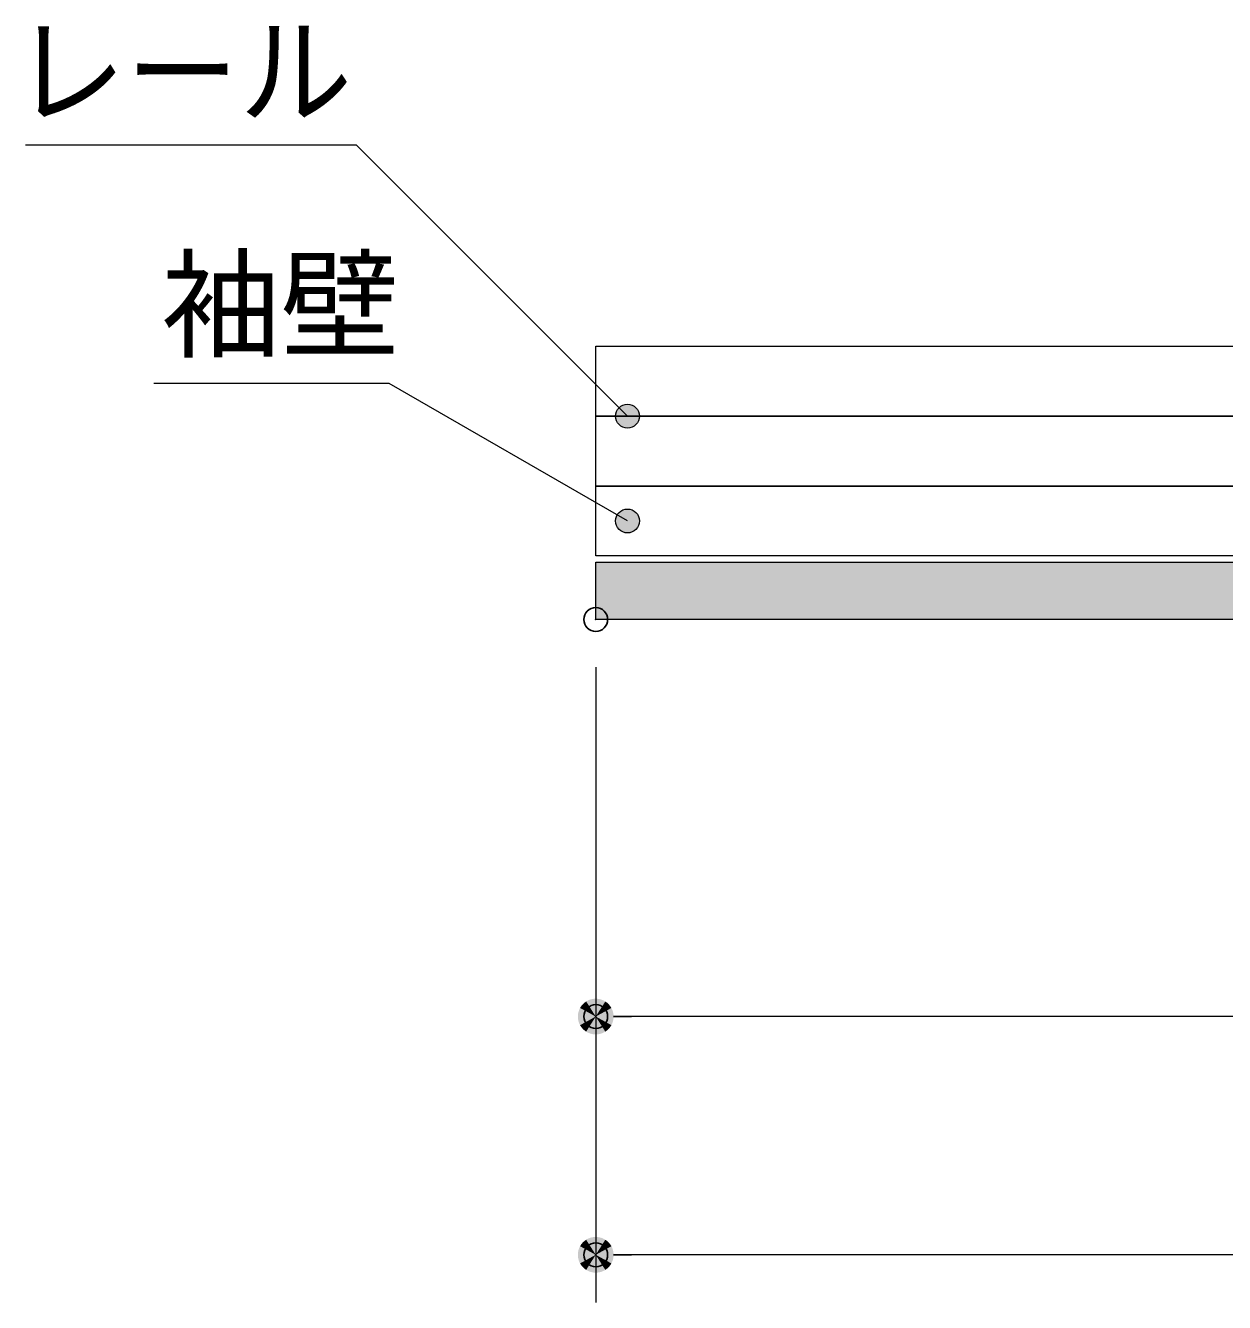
# Model space of a CAD drawing. Units: millimetres, scale not verified. Extents: x -9094 to 9094, y -4567 to 4567.
# Drawn here: x -1976 to -1221, y -228 to 576 of the extents above; entities that cross this region are included whole.
import ezdxf
from ezdxf.enums import TextEntityAlignment as Align

# ---------------------------------------------------------------- set-up
doc = ezdxf.new("R2010")
doc.units = ezdxf.units.MM
doc.header["$LTSCALE"] = 30
doc.header["$PDMODE"] = 32
doc.header["$PDSIZE"] = 15
for name, color, linetype, lineweight in [('0-0_2寸法-3', 7, 'Continuous', 15), ('0-2_2寸法-1', 7, 'Continuous', 15), ('0-3_0', 7, 'Continuous', 25), ('0-5_3一般', 254, 'Continuous', 20)]:
    doc.layers.add(name, color=color, linetype=linetype, lineweight=lineweight)
doc.layers.add('0-4_Defpoints', color=7, linetype='Continuous')
doc.styles.add('ＭＳ Ｐゴシック', font='')
doc.styles.get('ＭＳ Ｐゴシック').set_extended_font_data('MS PGothic')

# ---------------------------------------------------------------- blocks, each defined once
blk = doc.blocks.new('グループ-88')
at = {"layer": '0-5_3一般', "color": 7, "lineweight": 15}
for points in [[(31920, 11235), (129840, 11235), (129840, 9915), (31920, 9915)], [(31920, 9915), (129840, 9915), (129840, 8595), (31920, 8595)], [(31920, 8595), (129840, 8595), (129840, 7275), (31920, 7275)], [(31920, 7155), (56775, 7155), (56775, 6075), (31920, 6075)]]:
    blk.add_lwpolyline(points, close=True, dxfattribs=at)
at = {"layer": '0-5_3一般', "color": 8}
blk.add_solid([(31920, 7155), (31920, 6075), (56775, 7155), (56775, 6075)], dxfattribs=at)
blk = doc.blocks.new('グループ-89')
at = {"layer": '0-5_3一般'}
blk.add_blockref('グループ-88', (0, 0), dxfattribs=at)
blk = doc.blocks.new('_Dot')
at = {"layer": '0-3_0'}
blk.add_line((-15, 0), (-30, 0), dxfattribs=at)
for points in [[(0, 0), (-10.93, 10.27), (-9.56, 11.56)], [(0, 0), (-9.56, 11.56), (-8.04, 12.66)], [(0, 0), (-8.04, 12.66), (-6.39, 13.57)], [(0, 0), (-6.39, 13.57), (-4.64, 14.27)], [(0, 0), (-4.64, 14.27), (-2.81, 14.73)], [(0, 0), (-2.81, 14.73), (-0.94, 14.97)], [(0, 0), (-0.94, 14.97), (0.94, 14.97)], [(0, 0), (0.94, 14.97), (2.81, 14.73)], [(0, 0), (2.81, 14.73), (4.64, 14.27)], [(0, 0), (4.64, 14.27), (6.39, 13.57)], [(0, 0), (6.39, 13.57), (8.04, 12.66)], [(0, 0), (8.04, 12.66), (9.56, 11.56)], [(0, 0), (9.56, 11.56), (10.93, 10.27)], [(0, 0), (-15, 0), (-14.88, 1.88)], [(0, 0), (-14.88, -1.88), (-15, 0)], [(0, 0), (-14.88, 1.88), (-14.53, 3.73)], [(0, 0), (-14.53, -3.73), (-14.88, -1.88)], [(0, 0), (-14.53, 3.73), (-13.95, 5.52)], [(0, 0), (-13.95, -5.52), (-14.53, -3.73)], [(0, 0), (-13.95, 5.52), (-13.14, 7.23)], [(0, 0), (-13.14, -7.23), (-13.95, -5.52)], [(0, 0), (-13.14, 7.23), (-12.14, 8.82)], [(0, 0), (-12.14, -8.82), (-13.14, -7.23)], [(0, 0), (-12.14, 8.82), (-10.93, 10.27)], [(0, 0), (-10.93, -10.27), (-12.14, -8.82)], [(0, 0), (-9.56, -11.56), (-10.93, -10.27)], [(0, 0), (-8.04, -12.66), (-9.56, -11.56)], [(0, 0), (-6.39, -13.57), (-8.04, -12.66)], [(0, 0), (-4.64, -14.27), (-6.39, -13.57)], [(0, 0), (-2.81, -14.73), (-4.64, -14.27)], [(0, 0), (-0.94, -14.97), (-2.81, -14.73)], [(0, 0), (0.94, -14.97), (-0.94, -14.97)], [(0, 0), (10.93, 10.27), (12.14, 8.82)], [(0, 0), (12.14, 8.82), (13.14, 7.23)], [(0, 0), (13.14, 7.23), (13.95, 5.52)], [(0, 0), (13.95, 5.52), (14.53, 3.73)], [(0, 0), (14.53, 3.73), (14.88, 1.88)], [(0, 0), (14.88, 1.88), (15, 0)], [(0, 0), (2.81, -14.73), (0.94, -14.97)], [(0, 0), (4.64, -14.27), (2.81, -14.73)], [(0, 0), (6.39, -13.57), (4.64, -14.27)], [(0, 0), (8.04, -12.66), (6.39, -13.57)], [(0, 0), (9.56, -11.56), (8.04, -12.66)], [(0, 0), (10.93, -10.27), (9.56, -11.56)], [(0, 0), (12.14, -8.82), (10.93, -10.27)], [(0, 0), (13.14, -7.23), (12.14, -8.82)], [(0, 0), (13.95, -5.52), (13.14, -7.23)], [(0, 0), (14.53, -3.73), (13.95, -5.52)], [(0, 0), (14.88, -1.88), (14.53, -3.73)], [(0, 0), (15, 0), (14.88, -1.88)]]:
    blk.add_solid(points, dxfattribs=at)

msp = doc.modelspace()

# ---------------------------------------------------------------- hatches: boundary and pattern name
at = {"layer": '0-0_2寸法-3'}
for points in [[(-1589.74, 330.5, 1), (-1604.76, 330.5, 1)], [(-1589.74, 264.5, 1), (-1604.76, 264.5, 1)]]:
    msp.add_hatch(color=256, dxfattribs=at).paths.add_polyline_path(points)

# ---------------------------------------------------------------- linework, layer by layer
for points in [[(-1597.25, 330.5), (-1767.85, 501.1), (-1976.21, 501.1)], [(-1597.25, 264.5), (-1747.25, 351.1), (-1895.42, 351.1)]]:
    msp.add_lwpolyline(points, dxfattribs=at)
for centre in [(-1597.25, 330.5), (-1597.25, 264.5)]:
    msp.add_circle(centre, 7.51, dxfattribs=at)
at = {"layer": '0-2_2寸法-1'}
for p, q in [((-1617.25, 172.5), (-1617.25, -77.5)), ((1624.24, -47.5), (-1594.74, -47.5)), ((-1617.25, -77.5), (-1617.25, -227.5)), ((1756.24, -197.5), (-1594.74, -197.5))]:
    msp.add_line(p, q, dxfattribs=at)
at = {"layer": '0-4_Defpoints'}
for p in [(-1617.25, 202.5), (-1617.25, -47.5), (-1617.25, -197.5)]:
    msp.add_point(p, dxfattribs=at)

# ---------------------------------------------------------------- block references
at = {"layer": '0-2_2寸法-1', "xscale": 0.7503418, "yscale": 0.7503418, "rotation": 180}
for p in [(-1617.25, -47.5), (-1617.25, -197.5)]:
    msp.add_blockref('_Dot', p, dxfattribs=at)
at = {"layer": '0-5_3一般', "xscale": 0.03333333, "yscale": 0.03333333}
msp.add_blockref('グループ-89', (-2681.25, 0), dxfattribs=at)

# ---------------------------------------------------------------- texts
at = {"layer": '0-0_2寸法-3', "style": 'ＭＳ Ｐゴシック', "width": 0.95}
msp.add_text('レール', height=54.99, dxfattribs=at).set_placement((-1984.28, 503.67), align=Align.BOTTOM_LEFT)
at = {"layer": '0-0_2寸法-3', "style": 'ＭＳ Ｐゴシック'}
msp.add_text('袖壁', height=54.99, dxfattribs=at).set_placement((-1890.74, 356.86), align=Align.BOTTOM_LEFT)

doc.saveas('drawing.dxf')
